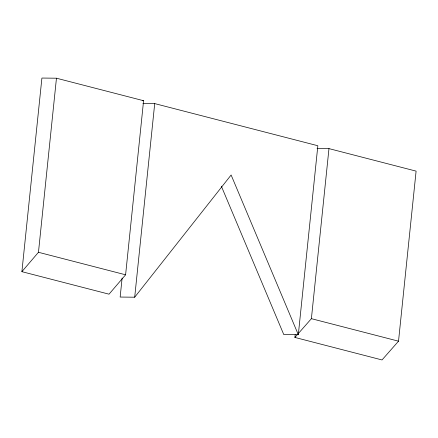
<?xml version="1.0" encoding="UTF-8"?>
<svg xmlns="http://www.w3.org/2000/svg" width="438" height="438" viewBox="0 0 438 438"><rect width="100%" height="100%" fill="white"/><g stroke="black" fill="none" stroke-linecap="round" stroke-linejoin="round"><path stroke-width="0.66" d="M21.9 271.669L41.906 78.052L56.458 78.205L143.587 100.718L125.597 274.801L109.029 294.177L21.9 271.669L38.467 252.288L56.458 78.205M122.12 278.031L120.154 297.052L134.701 297.205L231.122 175.003L298.316 334.714L283.769 334.561L221.343 186.183M134.701 297.205L154.713 103.592L142.887 103.467M317.068 148.493L328.971 148.613L416.1 171.127L398.525 341.18L382.024 359.948L294.894 337.435L295.174 334.714M298.316 334.714L317.846 145.739L154.713 103.592M294.894 337.435L311.396 318.672L328.971 148.613M142.262 100.702L143.587 100.718M311.396 318.672L398.525 341.18M38.467 252.288L125.597 274.801"/></g></svg>
